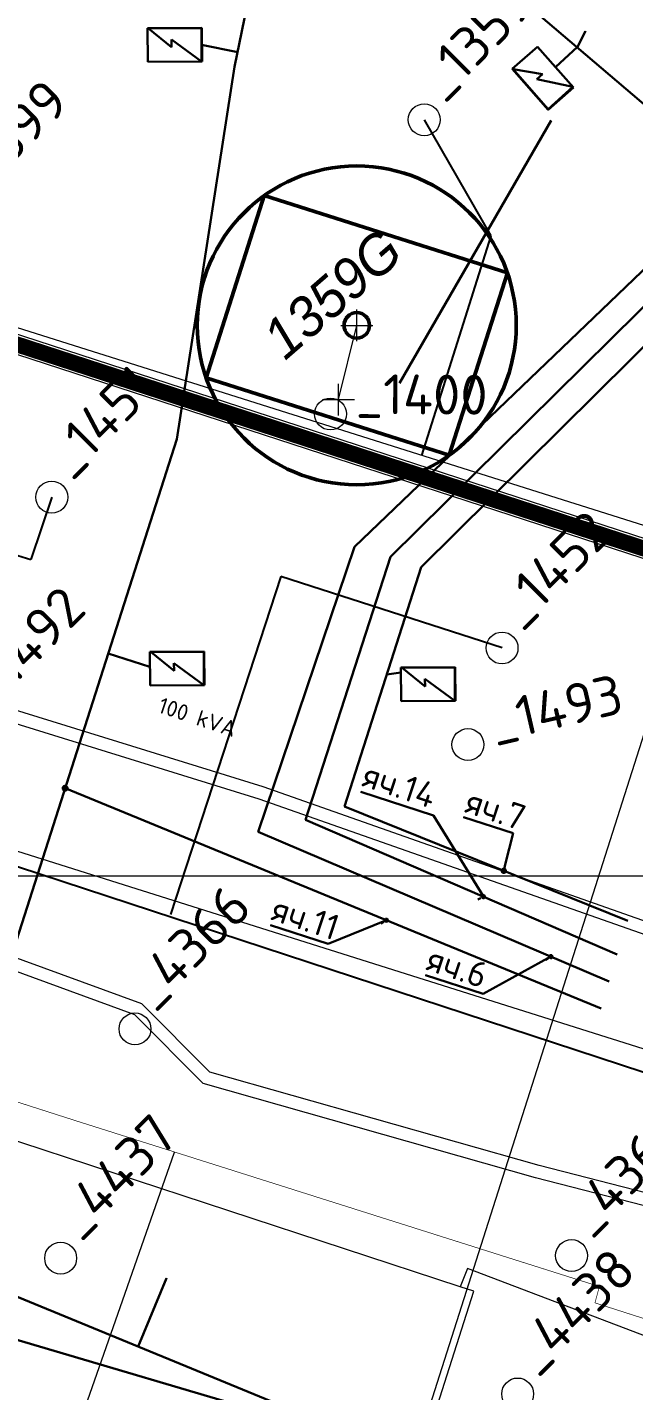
# Model space of a CAD drawing. Header units: millimetres. Extents: x 519 to 9564855, y -810 to 5021775.
# Drawn here: x 9535234.8 to 9535425, y 4998838.5 to 4999266.2 of the extents above; entities that cross this region are included whole.
import ezdxf

# ---------------------------------------------------------------- set-up
doc = ezdxf.new("R2010")
doc.units = ezdxf.units.MM
doc.header["$LTSCALE"] = 2
doc.header["$MEASUREMENT"] = 0
doc.header["$PDMODE"] = 2
doc.header["$PDSIZE"] = 5
for name, color, linetype in [('GRID_PULKOVO', 7, 'Continuous'), ('OilColl&Flowlines', 3, 'Continuous'), ('OLD WELLS(dr.bfr2000)', 24, 'Continuous'), ('PPLINE_WAT', 7, 'WTR_LINE'), ('ROAD_GROUND', 9, 'Continuous'), ('Сущ. Нефтепровод', 3, 'НЕФТЬ')]:
    doc.layers.add(name, color=color, linetype=linetype)
for name, color, linetype, lineweight in [('SteamInjInfrastructure', 25, 'Continuous', 100), ('Новый водовод', 5, 'g_122_vpr', 30), ('Скважины на 2026', 222, 'Continuous', 50), ('Электро', 1, 'Continuous', 30), ('Электроснаб', 1, 'Continuous', 18), ('Электроснабжене', 1, 'Continuous', 18)]:
    doc.layers.add(name, color=color, linetype=linetype, lineweight=lineweight)
doc.styles.add('92051501$0$STANDARD', font='simplex.shx')
doc.styles.add('Elect', font='isocpeur.ttf')
doc.styles.add('Line_GUGK', font='')
doc.styles.get("Standard").update_dxf_attribs({"font": 'isocpeur.ttf', "width": 0.5})
doc.styles.get('Line_GUGK').set_extended_font_data('Bm431', italic=True)
doc.linetypes.add('g_122_vpr', pattern='A,2,-2,3,-0.6,["Впр",Line_GUGK,S=2,R=0,X=0,Y=-1],-6.4,3,-2,8,-2,8,-2,6', length=45)
doc.linetypes.add('STM_LINE', pattern='A,0.5,-0.2,["S",92051501$0$STANDARD,S=0.1,R=0,X=-0.1,Y=-0.05],-0.05', length=0.75)
doc.linetypes.add('WTR_LINE', pattern='A,0.5,-0.2,["W",92051501$0$STANDARD,S=0.1,R=0,X=-0.1,Y=-0.05],-0.05', length=0.75)
doc.linetypes.add('НЕФТЬ', pattern='A,20,-1.5,[1,MG,S=1,R=0,X=0,Y=-1.3],-3.5', length=25)

msp = doc.modelspace()

# ---------------------------------------------------------------- linework, layer by layer
at = {"color": 5, "linetype": 'WTR_LINE', "lineweight": 0, "ltscale": 20}
msp.add_line((9535193.39971, 4998662.47798), (9535280.97244, 4998913.39303), dxfattribs=at)
at = {"color": 5, "linetype": 'WTR_LINE', "lineweight": 0, "ltscale": 20, "const_width": 0.2}
msp.add_lwpolyline([(9536769.45, 4998437.42), (9536673.44, 4998465.42), (9536578.07, 4998495.72), (9536482.23, 4998524.33), (9536386.3, 4998552.62), (9536290.44, 4998581.15), (9536194.88, 4998610.76), (9536099.19, 4998639.91), (9536004.23, 4998671.67), (9535909.25, 4998703.38), (9535814.65, 4998736.46), (9535719.81, 4998768.66), (9535624.2, 4998798.1), (9535528.94, 4998828.78), (9535412.82, 4998866.08), (9535414.24, 4998871.19), (9535344.81, 4998893.18), (9535249.48, 4998923.38), (9535154.26, 4998953.94), (9535059.25, 4998985.18), (9534963.71, 4999014.73), (9534868.6, 4999045.64)], dxfattribs=at)
at = {"layer": 'GRID_PULKOVO', "lineweight": 0}
msp.add_line((9533000, 4999000), (9548000, 4999000), dxfattribs=at)
at = {"layer": 'OilColl&Flowlines', "color": 6, "linetype": 'ByBlock', "lineweight": 30}
msp.add_line((9535414.10864, 4998800.62301), (9535188.72418, 4998867.15755), dxfattribs=at)
at = {"layer": 'OilColl&Flowlines', "lineweight": 0}
for points in [[(9535554.0256, 4999070.14748), (9535050.78034, 4999229.011)], [(9535506.78526, 4998920.89249), (9535003.54, 4999079.756)]]:
    msp.add_lwpolyline(points, dxfattribs=at)
at = {"layer": 'OLD WELLS(dr.bfr2000)', "lineweight": 0}
for centre in [(9535359.3, 4999237.2), (9535329.9, 4999144.9), (9535242.5, 4999118.8), (9535383.7, 4999071.5), (9535373, 4999041.2), (9535268.6, 4998952), (9535245.3, 4998880.1), (9535405.5, 4998880.9), (9535388.6, 4998837.5)]:
    msp.add_circle(centre, 5, dxfattribs=at)
at = {"layer": 'PPLINE_WAT', "color": 5, "linetype": 'WTR_LINE', "lineweight": 0, "ltscale": 5}
for p, q in [((9535297.81687, 4998628.78084), (9535374.82077, 4998869.74078, 0)), ((9535374.82077, 4998869.74078, 0), (9535370.60023, 4998871.12713, 0))]:
    msp.add_line(p, q, dxfattribs=at)
at = {"layer": 'ROAD_GROUND', "color": 8, "lineweight": 0, "const_width": 5}
msp.add_lwpolyline([(9535637.80782, 4999034.40253), (9535036.58897, 4999230.24656)], dxfattribs=at)
at = {"layer": 'ROAD_GROUND', "lineweight": 0}
for points in [[(9535638.737, 4999037.255), (9535037.51815, 4999233.09904)], [(9535636.87864, 4999031.55005), (9535035.65979, 4999227.39409)], [(9535462.88346, 4998973.70817), (9535308.81316, 4999027.91413), (9535001.51332, 4999123.13877)], [(9535461.55593, 4998969.93489), (9535307.55696, 4999024.11575), (9535000.32936, 4999119.31801)], [(9535646.26867, 4999031.9734), (9535645.50517, 4998962.07505), (9535643.78342, 4998938.40923), (9535584.75288, 4998875.15023), (9535560.02973, 4998866.81422), (9535395.32659, 4998909.18646), (9535292.11457, 4998938.40923), (9535270.71023, 4998959.90055), (9535202.82844, 4998984.68291), (9535142.41937, 4999010.89779), (9535110.37594, 4999024.65244), (9535074.8229, 4999031.47873), (9534975.92394, 4999045.15473)], [(9535647.49697, 4998936.52583), (9535586.98815, 4998871.68266), (9535560.18282, 4998862.64459), (9535394.23689, 4998905.33775), (9535290.0185, 4998934.84546), (9535268.5034, 4998956.44799), (9535201.34508, 4998980.96622), (9535140.83429, 4999007.22524), (9535109.19626, 4999020.80588), (9535074.17138, 4999027.53076), (9534975.37602, 4999041.19243)]]:
    msp.add_lwpolyline(points, dxfattribs=at)
at = {"layer": 'SteamInjInfrastructure', "color": 6, "linetype": 'STM_LINE', "lineweight": 0, "ltscale": 15}
for p, q in [((9534928.58961, 4997477.26077, 0), (9535556.65607, 4999447.45705, 0)), ((9535370.60023, 4998871.12713, 0), (9535159.60276, 4998940.43484, 0)), ((9535372.90044, 4998876.82705, 0), (9535370.60023, 4998871.12713, 0)), ((9535516.09845, 4998822.42182, 0), (9535372.90044, 4998876.82705, 0))]:
    msp.add_line(p, q, dxfattribs=at)
at = {"layer": 'Новый водовод', "linetype": 'ByBlock', "lineweight": 25}
for p, q in [((9535242.5, 4999118.8), (9535235.94059, 4999099.22677)), ((9534890.19479, 4999115.0173), (9535699.90811, 4998849.24147)), ((9535188.41764, 4999113.99529, -2.65078), (9535235.94059, 4999099.22677)), ((9535314.3731, 4999093.94639, -0.78083), (9535279.76426, 4998987.89049)), ((9535383.7, 4999071.5), (9535314.3731, 4999093.94639, -0.78083))]:
    msp.add_line(p, q, dxfattribs=at)
at = {"layer": 'Скважины на 2026', "lineweight": 5}
msp.add_line((9535332.4, 4999149.4), (9535338.14, 4999172.7), dxfattribs=at)
at = {"layer": 'Скважины на 2026', "linetype": 'ByBlock', "ltscale": 50}
msp.add_lwpolyline([(9535290.91913, 4999156.26257), (9535367.14178, 4999131.97044), (9535385.36087, 4999189.13743), (9535309.13822, 4999213.42956)], close=True, dxfattribs=at)
msp.add_circle((9535338.14, 4999172.7), 50, dxfattribs=at)
at = {"layer": 'Скважины на 2026', "linetype": 'ByBlock'}
msp.add_circle((9535338.14, 4999172.7), 4, dxfattribs=at)
at = {"layer": 'Скважины на 2026', "linetype": 'ByBlock', "lineweight": 0}
for p in [(9535338.14, 4999172.7), (9535332.4, 4999149.4)]:
    msp.add_point(p, dxfattribs=at)
at = {"layer": 'Сущ. Нефтепровод', "linetype": 'ByBlock', "lineweight": 25}
for p, q in [((9535359.3, 4999237.2), (9535380.15975, 4999200.74632)), ((9535380.15975, 4999200.74632), (9535358.4247, 4999131.89441))]:
    msp.add_line(p, q, dxfattribs=at)
at = {"layer": 'Электро'}
for p, q in [((9535307.31417, 4999290.72783), (9535299.83333, 4999253.74985, 0)), ((9535272.52979, 4999265.89158), (9535289.57822, 4999265.99592)), ((9535272.59449, 4999255.31923), (9535272.52979, 4999265.89158)), ((9535289.48097, 4999265.89747), (9535272.88537, 4999265.7959)), ((9535272.88537, 4999265.7959), (9535280.09715, 4999259.96867)), ((9535289.40728, 4999255.45501), (9535289.48097, 4999265.89747)), ((9535289.57822, 4999265.99592), (9535289.64292, 4999255.42357)), ((9535280.09715, 4999259.96867), (9535280.08261, 4999262.3439)), ((9535280.08261, 4999262.3439), (9535289.40728, 4999255.45501)), ((9535409.84178, 4999265.01328, -0.00006), (9535407.40457, 4999260.06198, -0.00006)), ((9535394.83328, 4999260.1025, 0), (9535386.8827, 4999253.13349, 0)), ((9535406.07115, 4999247.2818, 0), (9535394.83328, 4999260.1025, 0)), ((9535289.64292, 4999255.42357), (9535272.59449, 4999255.31923)), ((9535281.7014, 4999136.95561, 0), (9535299.83333, 4999253.74985, 0)), ((9535386.8827, 4999253.13349, 0), (9535398.12057, 4999240.3128, 0)), ((9535398.17575, 4999240.55921, 0), (9535387.23638, 4999253.03937, 0)), ((9535387.23638, 4999253.03937, 0), (9535396.3817, 4999251.51312, 0)), ((9535348.71577, 4999100.07362, 0), (9535499.68462, 4999249.47324)), ((9535396.3817, 4999251.51312, 0), (9535394.59549, 4999249.94743, 0)), ((9535394.59549, 4999249.94743, 0), (9535405.93732, 4999247.54551, 0)), ((9535358.33674, 4999096.8722, 4.90075), (9535509.19519, 4999246.38307)), ((9535398.12057, 4999240.3128, 0), (9535406.07115, 4999247.2818, 0)), ((9535405.93732, 4999247.54551, 0), (9535398.17575, 4999240.55921, 0)), ((9535337.46233, 4999103.22941, 7.86448), (9535478.57057, 4999238.64898, 0)), ((9535178.60362, 4998814.79705, 0), (9535281.7014, 4999136.95561, 0)), ((9535337.46233, 4999103.22941, 7.86448), (9535307.19907, 4999013.78427, 0.68915)), ((9535348.71577, 4999100.07362, 0), (9535322.05737, 4999017.58973, 0)), ((9535358.33674, 4999096.8722, 4.90075), (9535334.25867, 4999021.7453, 11.98212)), ((9535273.26866, 4999070.27622, 0), (9535290.3171, 4999070.38055, 0)), ((9535273.33337, 4999059.70386, 0), (9535273.26866, 4999070.27622, 0)), ((9535290.21984, 4999070.2821, 0), (9535273.62424, 4999070.18054, 0)), ((9535273.62424, 4999070.18054, 0), (9535280.83602, 4999064.35331, 0)), ((9535290.14615, 4999059.83964, 0), (9535290.21984, 4999070.2821, 0)), ((9535290.3171, 4999070.38055, 0), (9535290.3818, 4999059.8082, 0)), ((9535280.83602, 4999064.35331, 0), (9535280.82149, 4999066.72854, 0)), ((9535280.82149, 4999066.72854, 0), (9535290.14615, 4999059.83964, 0)), ((9535351.97211, 4999065.38323), (9535369.02054, 4999065.48757)), ((9535352.03681, 4999054.81088), (9535351.97211, 4999065.38323)), ((9535368.92329, 4999065.38912), (9535352.32769, 4999065.28756)), ((9535352.32769, 4999065.28756), (9535359.53947, 4999059.46032)), ((9535368.8496, 4999054.94666), (9535368.92329, 4999065.38912)), ((9535369.02054, 4999065.48757), (9535369.08524, 4999054.91522)), ((9535290.3818, 4999059.8082, 0), (9535273.33337, 4999059.70386, 0)), ((9535347.54698, 4999063.20666, 8.07403), (9535351.98162, 4999063.82892)), ((9535359.53947, 4999059.46032), (9535359.52493, 4999061.83556)), ((9535359.52493, 4999061.83556), (9535368.8496, 4999054.94666)), ((9535369.08524, 4999054.91522), (9535352.03681, 4999054.81088)), ((9535414.81951, 4998958.37943), (9535246.67442, 4999027.50375, 0)), ((9535419.81951, 4998975.37943), (9535322.05737, 4999017.58973, 0)), ((9535417.31951, 4998966.87943), (9535307.19907, 4999013.78427, 0.68915)), ((9535384.47309, 4999002.58193, 11.98212), (9535384.716, 4999003.55198, 11.98212)), ((9535376.95567, 4998993.059), (9535376.05756, 4998992.61922)), ((9535346.55336, 4998985.58719, 0), (9535345.68763, 4998985.08668, 0)), ((9535398.16257, 4998974.16991, 10.25866), (9535397.29684, 4998973.66941, 10.25866))]:
    msp.add_line(p, q, dxfattribs=at)
at = {"layer": 'Электро', "ltscale": 0.05}
for p, q in [((9535379.62157, 4999283.51798, -0.00006), (9535434.42757, 4999236.73698, -0.00006)), ((9535289.44412, 4999260.67624), (9535300.84393, 4999258.38983, 0)), ((9535407.40457, 4999260.06198, -0.00006), (9535400.45221, 4999253.69215, 0)), ((9535399.13168, 4999236.95258), (9535351.59284, 4999154.53109)), ((9535273.23662, 4999065.58126, -0.00006), (9535260.19563, 4999069.75466, -0.00006)), ((9535423.12951, 4998985.93943), (9535334.25867, 4999021.7453, 11.98212)), ((9535342.66016, 4998822.37458, 0), (9535209.96355, 4998876.84617, 0)), ((9535278.44835, 4998873.85971, 0), (9535269.62145, 4998852.35676, 0))]:
    msp.add_line(p, q, dxfattribs=at)
at = {"layer": 'Электро', "ltscale": 25}
for p, q in [((9535362.1959, 4999018.94344), (9535339.39892, 4999026.35063)), ((9535377.85377, 4998993.49878), (9535362.1959, 4999018.94344)), ((9535387.18056, 4999013.39401, 11.98212), (9535371.5754, 4999018.46443, 11.98212)), ((9535384.716, 4999003.55198, 11.98212), (9535387.18056, 4999013.39401, 11.98212)), ((9535329.16927, 4998978.66729, 0), (9535311.07422, 4998984.54673, 0)), ((9535347.4191, 4998986.08769, 0), (9535329.16927, 4998978.66729, 0)), ((9535399.02831, 4998974.67041, 10.25866), (9535377.79664, 4998962.96959, 10.25866)), ((9535377.79664, 4998962.96959, 10.25866), (9535359.70159, 4998968.84902, 10.25866))]:
    msp.add_line(p, q, dxfattribs=at)
at = {"layer": 'Электро', "const_width": 1, "elevation": 11.98212}
msp.add_lwpolyline([(9535384.35163, 4999002.09691, 1), (9535384.10872, 4999001.12686, 1)], format="xyb", close=True, dxfattribs=at)
at = {"layer": 'Электро'}
for start, end in [(162, 342), (342, 162)]:
    msp.add_arc((9535246.67442, 4999027.50375, 0), 0.75, start, end, dxfattribs=at)
for centre, start_param, end_param in [((9535377.85377, 4998993.49878), 4.696504051, 7.838096705), ((9535377.85377, 4998993.49878), 1.554911398, 4.696504051), ((9535347.4191, 4998986.08769, 0), -1.517855879, 1.623736775), ((9535347.4191, 4998986.08769, 0), 1.623736775, 4.765329428), ((9535399.02831, 4998974.67041, 10.25866), -1.517855879, 1.623736775), ((9535399.02831, 4998974.67041, 10.25866), 1.623736775, 4.765329428)]:
    msp.add_ellipse(centre, major_axis=(-0.227, 0.4455), ratio=1, start_param=start_param, end_param=end_param, dxfattribs=at)
at = {"layer": 'Электроснаб', "color": 1, "linetype": 'ByBlock', "lineweight": 0}
for p, q in [((9535307.31417, 4999290.72783), (9535299.83333, 4999253.74985, 0)), ((9535281.7014, 4999136.95561, 0), (9535299.83333, 4999253.74985, 0)), ((9535348.71577, 4999100.07362, 0), (9535499.68462, 4999249.47324)), ((9535358.33674, 4999096.8722, 4.90075), (9535509.19519, 4999246.38307)), ((9535337.46233, 4999103.22941, 7.86448), (9535478.57057, 4999238.64898, 0)), ((9535178.60362, 4998814.79705, 0), (9535281.7014, 4999136.95561, 0)), ((9535337.46233, 4999103.22941, 7.86448), (9535307.19907, 4999013.78427, 0.68915)), ((9535348.71577, 4999100.07362, 0), (9535322.05737, 4999017.58973, 0)), ((9535358.33674, 4999096.8722, 4.90075), (9535334.25867, 4999021.7453, 11.98212)), ((9535414.81951, 4998958.37943), (9535246.67442, 4999027.50375, 0)), ((9535419.81951, 4998975.37943), (9535322.05737, 4999017.58973, 0)), ((9535417.31951, 4998966.87943), (9535307.19907, 4999013.78427, 0.68915))]:
    msp.add_line(p, q, dxfattribs=at)
at = {"layer": 'Электроснаб', "color": 1, "lineweight": 0, "ltscale": 0.05}
for p, q in [((9535379.62157, 4999283.51798, -0.00006), (9535434.42757, 4999236.73698, -0.00006)), ((9535289.44412, 4999260.67624), (9535300.84393, 4999258.38983, 0)), ((9535407.40457, 4999260.06198, -0.00006), (9535400.45221, 4999253.69215, 0)), ((9535399.13168, 4999236.95258), (9535351.59284, 4999154.53109)), ((9535273.23662, 4999065.58126, -0.00006), (9535260.19563, 4999069.75466, -0.00006)), ((9535423.12951, 4998985.93943), (9535334.25867, 4999021.7453, 11.98212)), ((9535342.66016, 4998822.37458, 0), (9535209.96355, 4998876.84617, 0)), ((9535278.44835, 4998873.85971, 0), (9535269.62145, 4998852.35676, 0))]:
    msp.add_line(p, q, dxfattribs=at)
at = {"layer": 'Электроснаб', "color": 1, "lineweight": 0}
for p, q in [((9535272.52979, 4999265.89158), (9535289.57822, 4999265.99592)), ((9535272.59449, 4999255.31923), (9535272.52979, 4999265.89158)), ((9535289.48097, 4999265.89747), (9535272.88537, 4999265.7959)), ((9535272.88537, 4999265.7959), (9535280.09715, 4999259.96867)), ((9535289.40728, 4999255.45501), (9535289.48097, 4999265.89747)), ((9535289.57822, 4999265.99592), (9535289.64292, 4999255.42357)), ((9535280.09715, 4999259.96867), (9535280.08261, 4999262.3439)), ((9535280.08261, 4999262.3439), (9535289.40728, 4999255.45501)), ((9535409.84178, 4999265.01328, -0.00006), (9535407.40457, 4999260.06198, -0.00006)), ((9535394.83328, 4999260.1025, 0), (9535386.8827, 4999253.13349, 0)), ((9535406.07115, 4999247.2818, 0), (9535394.83328, 4999260.1025, 0)), ((9535289.64292, 4999255.42357), (9535272.59449, 4999255.31923)), ((9535386.8827, 4999253.13349, 0), (9535398.12057, 4999240.3128, 0)), ((9535398.17575, 4999240.55921, 0), (9535387.23638, 4999253.03937, 0)), ((9535387.23638, 4999253.03937, 0), (9535396.3817, 4999251.51312, 0)), ((9535396.3817, 4999251.51312, 0), (9535394.59549, 4999249.94743, 0)), ((9535394.59549, 4999249.94743, 0), (9535405.93732, 4999247.54551, 0)), ((9535398.12057, 4999240.3128, 0), (9535406.07115, 4999247.2818, 0)), ((9535405.93732, 4999247.54551, 0), (9535398.17575, 4999240.55921, 0)), ((9535273.26866, 4999070.27622, 0), (9535290.3171, 4999070.38055, 0)), ((9535273.33337, 4999059.70386, 0), (9535273.26866, 4999070.27622, 0)), ((9535290.21984, 4999070.2821, 0), (9535273.62424, 4999070.18054, 0)), ((9535273.62424, 4999070.18054, 0), (9535280.83602, 4999064.35331, 0)), ((9535290.14615, 4999059.83964, 0), (9535290.21984, 4999070.2821, 0)), ((9535290.3171, 4999070.38055, 0), (9535290.3818, 4999059.8082, 0)), ((9535280.83602, 4999064.35331, 0), (9535280.82149, 4999066.72854, 0)), ((9535280.82149, 4999066.72854, 0), (9535290.14615, 4999059.83964, 0)), ((9535351.97211, 4999065.38323), (9535369.02054, 4999065.48757)), ((9535352.03681, 4999054.81088), (9535351.97211, 4999065.38323)), ((9535368.92329, 4999065.38912), (9535352.32769, 4999065.28756)), ((9535352.32769, 4999065.28756), (9535359.53947, 4999059.46032)), ((9535368.8496, 4999054.94666), (9535368.92329, 4999065.38912)), ((9535369.02054, 4999065.48757), (9535369.08524, 4999054.91522)), ((9535290.3818, 4999059.8082, 0), (9535273.33337, 4999059.70386, 0)), ((9535347.54698, 4999063.20666, 8.07403), (9535351.98162, 4999063.82892)), ((9535359.53947, 4999059.46032), (9535359.52493, 4999061.83556)), ((9535359.52493, 4999061.83556), (9535368.8496, 4999054.94666)), ((9535369.08524, 4999054.91522), (9535352.03681, 4999054.81088)), ((9535384.47309, 4999002.58193, 11.98212), (9535384.716, 4999003.55198, 11.98212)), ((9535376.95567, 4998993.059), (9535376.05756, 4998992.61922)), ((9535346.55336, 4998985.58719, 0), (9535345.68763, 4998985.08668, 0)), ((9535398.16257, 4998974.16991, 10.25866), (9535397.29684, 4998973.66941, 10.25866))]:
    msp.add_line(p, q, dxfattribs=at)
at = {"layer": 'Электроснаб', "color": 1, "lineweight": 0, "ltscale": 25}
for p, q in [((9535362.1959, 4999018.94344), (9535339.39892, 4999026.35063)), ((9535377.85377, 4998993.49878), (9535362.1959, 4999018.94344)), ((9535387.18056, 4999013.39401, 11.98212), (9535371.5754, 4999018.46443, 11.98212)), ((9535384.716, 4999003.55198, 11.98212), (9535387.18056, 4999013.39401, 11.98212)), ((9535329.16927, 4998978.66729, 0), (9535311.07422, 4998984.54673, 0)), ((9535347.4191, 4998986.08769, 0), (9535329.16927, 4998978.66729, 0)), ((9535399.02831, 4998974.67041, 10.25866), (9535377.79664, 4998962.96959, 10.25866)), ((9535377.79664, 4998962.96959, 10.25866), (9535359.70159, 4998968.84902, 10.25866))]:
    msp.add_line(p, q, dxfattribs=at)
at = {"layer": 'Электроснаб', "color": 1, "lineweight": 0, "const_width": 1, "elevation": 11.98212}
msp.add_lwpolyline([(9535384.35163, 4999002.09691, 1), (9535384.10872, 4999001.12686, 1)], format="xyb", close=True, dxfattribs=at)
at = {"layer": 'Электроснаб', "color": 1, "lineweight": 0}
for start, end in [(162, 342), (342, 162)]:
    msp.add_arc((9535246.67442, 4999027.50375, 0), 0.75, start, end, dxfattribs=at)
for centre, start_param, end_param in [((9535377.85377, 4998993.49878), 4.696504051, 7.838096705), ((9535377.85377, 4998993.49878), 1.554911398, 4.696504051), ((9535347.4191, 4998986.08769, 0), -1.517855879, 1.623736775), ((9535347.4191, 4998986.08769, 0), 1.623736775, 4.765329428), ((9535399.02831, 4998974.67041, 10.25866), -1.517855879, 1.623736775), ((9535399.02831, 4998974.67041, 10.25866), 1.623736775, 4.765329428)]:
    msp.add_ellipse(centre, major_axis=(-0.227, 0.4455), ratio=1, start_param=start_param, end_param=end_param, dxfattribs=at)
at = {"layer": 'Электроснабжене', "color": 1, "linetype": 'ByBlock', "lineweight": 0}
for p, q in [((9535307.31417, 4999290.72783), (9535299.83333, 4999253.74985, 0)), ((9535281.7014, 4999136.95561, 0), (9535299.83333, 4999253.74985, 0)), ((9535348.71577, 4999100.07362, 0), (9535499.68462, 4999249.47324)), ((9535358.33674, 4999096.8722, 4.90075), (9535509.19519, 4999246.38307)), ((9535337.46233, 4999103.22941, 7.86448), (9535478.57057, 4999238.64898, 0)), ((9535178.60362, 4998814.79705, 0), (9535281.7014, 4999136.95561, 0)), ((9535337.46233, 4999103.22941, 7.86448), (9535307.19907, 4999013.78427, 0.68915)), ((9535348.71577, 4999100.07362, 0), (9535322.05737, 4999017.58973, 0)), ((9535358.33674, 4999096.8722, 4.90075), (9535334.25867, 4999021.7453, 11.98212)), ((9535414.81951, 4998958.37943), (9535246.67442, 4999027.50375, 0)), ((9535419.81951, 4998975.37943), (9535322.05737, 4999017.58973, 0)), ((9535417.31951, 4998966.87943), (9535307.19907, 4999013.78427, 0.68915))]:
    msp.add_line(p, q, dxfattribs=at)
at = {"layer": 'Электроснабжене', "color": 1, "lineweight": 0, "ltscale": 0.05}
for p, q in [((9535379.62157, 4999283.51798, -0.00006), (9535434.42757, 4999236.73698, -0.00006)), ((9535289.44412, 4999260.67624), (9535300.84393, 4999258.38983, 0)), ((9535407.40457, 4999260.06198, -0.00006), (9535400.45221, 4999253.69215, 0)), ((9535399.13168, 4999236.95258), (9535351.59284, 4999154.53109)), ((9535273.23662, 4999065.58126, -0.00006), (9535260.19563, 4999069.75466, -0.00006)), ((9535423.12951, 4998985.93943), (9535334.25867, 4999021.7453, 11.98212)), ((9535342.66016, 4998822.37458, 0), (9535209.96355, 4998876.84617, 0)), ((9535278.44835, 4998873.85971, 0), (9535269.62145, 4998852.35676, 0))]:
    msp.add_line(p, q, dxfattribs=at)
at = {"layer": 'Электроснабжене', "color": 1, "lineweight": 0}
for p, q in [((9535272.52979, 4999265.89158), (9535289.57822, 4999265.99592)), ((9535272.59449, 4999255.31923), (9535272.52979, 4999265.89158)), ((9535289.48097, 4999265.89747), (9535272.88537, 4999265.7959)), ((9535272.88537, 4999265.7959), (9535280.09715, 4999259.96867)), ((9535289.40728, 4999255.45501), (9535289.48097, 4999265.89747)), ((9535289.57822, 4999265.99592), (9535289.64292, 4999255.42357)), ((9535280.09715, 4999259.96867), (9535280.08261, 4999262.3439)), ((9535280.08261, 4999262.3439), (9535289.40728, 4999255.45501)), ((9535409.84178, 4999265.01328, -0.00006), (9535407.40457, 4999260.06198, -0.00006)), ((9535394.83328, 4999260.1025, 0), (9535386.8827, 4999253.13349, 0)), ((9535406.07115, 4999247.2818, 0), (9535394.83328, 4999260.1025, 0)), ((9535289.64292, 4999255.42357), (9535272.59449, 4999255.31923)), ((9535386.8827, 4999253.13349, 0), (9535398.12057, 4999240.3128, 0)), ((9535398.17575, 4999240.55921, 0), (9535387.23638, 4999253.03937, 0)), ((9535387.23638, 4999253.03937, 0), (9535396.3817, 4999251.51312, 0)), ((9535396.3817, 4999251.51312, 0), (9535394.59549, 4999249.94743, 0)), ((9535394.59549, 4999249.94743, 0), (9535405.93732, 4999247.54551, 0)), ((9535398.12057, 4999240.3128, 0), (9535406.07115, 4999247.2818, 0)), ((9535405.93732, 4999247.54551, 0), (9535398.17575, 4999240.55921, 0)), ((9535273.26866, 4999070.27622, 0), (9535290.3171, 4999070.38055, 0)), ((9535273.33337, 4999059.70386, 0), (9535273.26866, 4999070.27622, 0)), ((9535290.21984, 4999070.2821, 0), (9535273.62424, 4999070.18054, 0)), ((9535273.62424, 4999070.18054, 0), (9535280.83602, 4999064.35331, 0)), ((9535290.14615, 4999059.83964, 0), (9535290.21984, 4999070.2821, 0)), ((9535290.3171, 4999070.38055, 0), (9535290.3818, 4999059.8082, 0)), ((9535280.83602, 4999064.35331, 0), (9535280.82149, 4999066.72854, 0)), ((9535280.82149, 4999066.72854, 0), (9535290.14615, 4999059.83964, 0)), ((9535351.97211, 4999065.38323), (9535369.02054, 4999065.48757)), ((9535352.03681, 4999054.81088), (9535351.97211, 4999065.38323)), ((9535368.92329, 4999065.38912), (9535352.32769, 4999065.28756)), ((9535352.32769, 4999065.28756), (9535359.53947, 4999059.46032)), ((9535368.8496, 4999054.94666), (9535368.92329, 4999065.38912)), ((9535369.02054, 4999065.48757), (9535369.08524, 4999054.91522)), ((9535290.3818, 4999059.8082, 0), (9535273.33337, 4999059.70386, 0)), ((9535347.54698, 4999063.20666, 8.07403), (9535351.98162, 4999063.82892)), ((9535359.53947, 4999059.46032), (9535359.52493, 4999061.83556)), ((9535359.52493, 4999061.83556), (9535368.8496, 4999054.94666)), ((9535369.08524, 4999054.91522), (9535352.03681, 4999054.81088)), ((9535384.47309, 4999002.58193, 11.98212), (9535384.716, 4999003.55198, 11.98212)), ((9535376.95567, 4998993.059), (9535376.05756, 4998992.61922)), ((9535346.55336, 4998985.58719, 0), (9535345.68763, 4998985.08668, 0)), ((9535398.16257, 4998974.16991, 10.25866), (9535397.29684, 4998973.66941, 10.25866))]:
    msp.add_line(p, q, dxfattribs=at)
at = {"layer": 'Электроснабжене', "color": 1, "lineweight": 0, "ltscale": 25}
for p, q in [((9535362.1959, 4999018.94344), (9535339.39892, 4999026.35063)), ((9535377.85377, 4998993.49878), (9535362.1959, 4999018.94344)), ((9535387.18056, 4999013.39401, 11.98212), (9535371.5754, 4999018.46443, 11.98212)), ((9535384.716, 4999003.55198, 11.98212), (9535387.18056, 4999013.39401, 11.98212)), ((9535329.16927, 4998978.66729, 0), (9535311.07422, 4998984.54673, 0)), ((9535347.4191, 4998986.08769, 0), (9535329.16927, 4998978.66729, 0)), ((9535399.02831, 4998974.67041, 10.25866), (9535377.79664, 4998962.96959, 10.25866)), ((9535377.79664, 4998962.96959, 10.25866), (9535359.70159, 4998968.84902, 10.25866))]:
    msp.add_line(p, q, dxfattribs=at)
at = {"layer": 'Электроснабжене', "color": 1, "lineweight": 0, "const_width": 1, "elevation": 11.98212}
msp.add_lwpolyline([(9535384.35163, 4999002.09691, 1), (9535384.10872, 4999001.12686, 1)], format="xyb", close=True, dxfattribs=at)
at = {"layer": 'Электроснабжене', "color": 1, "lineweight": 0}
for start, end in [(162, 342), (342, 162)]:
    msp.add_arc((9535246.67442, 4999027.50375, 0), 0.75, start, end, dxfattribs=at)
for centre, start_param, end_param in [((9535377.85377, 4998993.49878), 4.696504051, 7.838096705), ((9535377.85377, 4998993.49878), 1.554911398, 4.696504051), ((9535347.4191, 4998986.08769, 0), -1.517855879, 1.623736775), ((9535347.4191, 4998986.08769, 0), 1.623736775, 4.765329428), ((9535399.02831, 4998974.67041, 10.25866), -1.517855879, 1.623736775), ((9535399.02831, 4998974.67041, 10.25866), 1.623736775, 4.765329428)]:
    msp.add_ellipse(centre, major_axis=(-0.227, 0.4455), ratio=1, start_param=start_param, end_param=end_param, dxfattribs=at)

# ---------------------------------------------------------------- texts
at = {"layer": 'OLD WELLS(dr.bfr2000)', "lineweight": 0, "style": 'Elect'}
for s, rotation, p in [(' _1359', 44.9999999, (9535359.3, 4999237.2)), (' _1399', 44.9999999, (9535213.4, 4999206.7)), (' _1451', 44.9999999, (9535242.5, 4999118.8)), (' _1400', 359.742684, (9535329.9, 4999144.9)), (' _1452', 44.9999999, (9535383.7, 4999071.5)), (' _1492', 44.9999999, (9535218.7, 4999047.7)), (' _1493', 13.024859, (9535373.64743, 4999040.0007)), (' _4366', 44.9999999, (9535268.6, 4998952)), (' _4437', 44.9999999, (9535245.3, 4998880.1)), (' _4367', 44.9999999, (9535405.5, 4998880.9)), (' _4438', 44.9999999, (9535388.6, 4998837.5))]:
    msp.add_text(s, height=12.5, rotation=rotation, dxfattribs=at).set_placement(p)
at = {"layer": 'Скважины на 2026', "linetype": 'ByBlock', "style": 'Line_GUGK'}
msp.add_text('1359G', height=12.5, rotation=41, dxfattribs=at).set_placement((9535315.63573, 4999161.46234))
at = {"layer": 'Электро'}
msp.add_text('100 kVA', height=5, rotation=341.691556, dxfattribs=at).set_placement((9535275.48561, 4999051.40488, -0.00006))
at = {"layer": 'Электро', "ltscale": 25}
for s, p in [('яч.14', (9535339.3573, 4999028.29984, 10.23405)), ('яч.7', (9535371.60777, 4999020.05179, 11.98212)), ('яч.11', (9535310.85237, 4998986.31092, -0.0246)), ('яч.6', (9535359.47974, 4998970.61322, 10.23405))]:
    msp.add_text(s, height=8, rotation=341.6915561, dxfattribs=at).set_placement(p)
at = {"layer": 'Электроснаб', "color": 1, "lineweight": 0}
msp.add_text('100 kVA', height=5, rotation=341.691556, dxfattribs=at).set_placement((9535275.48561, 4999051.40488, -0.00006))
at = {"layer": 'Электроснаб', "color": 1, "lineweight": 0, "ltscale": 25}
for s, p in [('яч.14', (9535339.3573, 4999028.29984, 10.23405)), ('яч.7', (9535371.60777, 4999020.05179, 11.98212)), ('яч.11', (9535310.85237, 4998986.31092, -0.0246)), ('яч.6', (9535359.47974, 4998970.61322, 10.23405))]:
    msp.add_text(s, height=8, rotation=341.6915561, dxfattribs=at).set_placement(p)
at = {"layer": 'Электроснабжене', "color": 1, "lineweight": 0}
msp.add_text('100 kVA', height=5, rotation=341.691556, dxfattribs=at).set_placement((9535275.48561, 4999051.40488, -0.00006))
at = {"layer": 'Электроснабжене', "color": 1, "lineweight": 0, "ltscale": 25}
for s, p in [('яч.14', (9535339.3573, 4999028.29984, 10.23405)), ('яч.7', (9535371.60777, 4999020.05179, 11.98212)), ('яч.11', (9535310.85237, 4998986.31092, -0.0246)), ('яч.6', (9535359.47974, 4998970.61322, 10.23405))]:
    msp.add_text(s, height=8, rotation=341.6915561, dxfattribs=at).set_placement(p)

doc.saveas('drawing.dxf')
